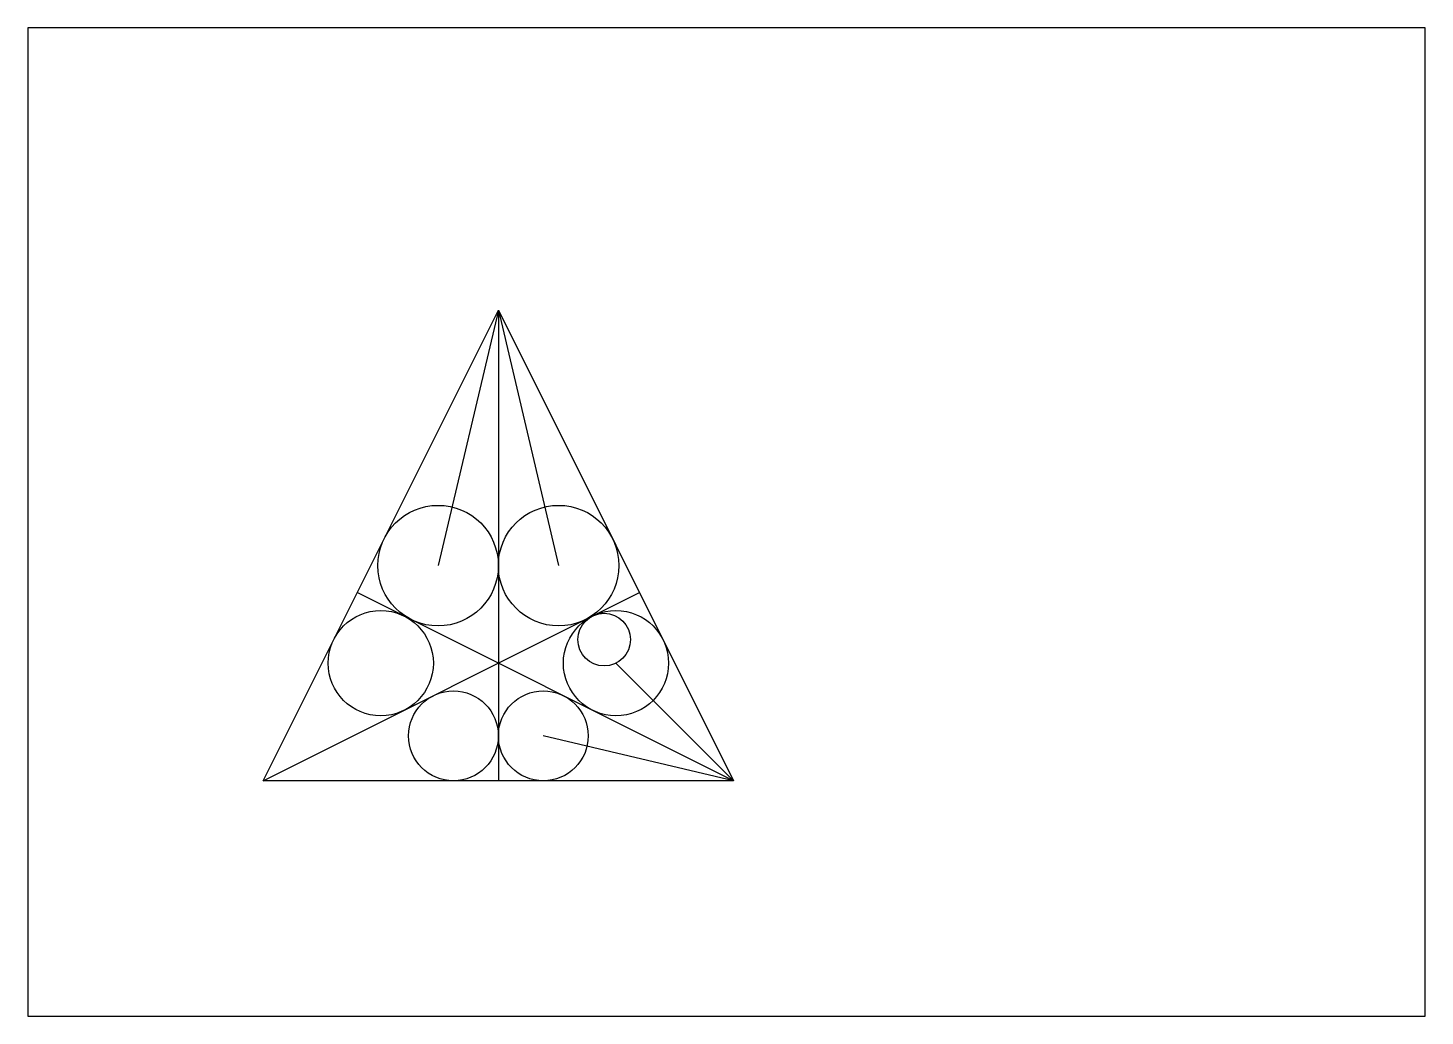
# Model space of a CAD drawing. Header units: millimetres. Extents: x 0 to 297, y 0 to 210.
import ezdxf

# ---------------------------------------------------------------- set-up
doc = ezdxf.new("R2010")
doc.units = ezdxf.units.MM

msp = doc.modelspace()

# ---------------------------------------------------------------- linework, layer by layer
for p, q in [((50, 50), (100, 150)), ((100, 150), (87.19, 95.73)), ((100, 150), (150, 50)), ((100, 150), (100, 50)), ((100, 150), (112.81, 95.73)), ((50, 50), (130, 90)), ((150, 50), (70, 90)), ((150, 50), (125, 75)), ((150, 50), (109.55, 59.55)), ((150, 50), (50, 50))]:
    msp.add_line(p, q)
msp.add_lwpolyline([(0, 0), (297, 0), (297, 210), (0, 210)], close=True)
for centre, radius in [((87.19, 95.73), 12.81), ((112.81, 95.73), 12.81), ((75, 75), 11.18), ((125, 75), 11.18), ((122.5, 80), 5.59), ((90.45, 59.55), 9.55), ((109.55, 59.55), 9.55)]:
    msp.add_circle(centre, radius)

doc.saveas('drawing.dxf')
